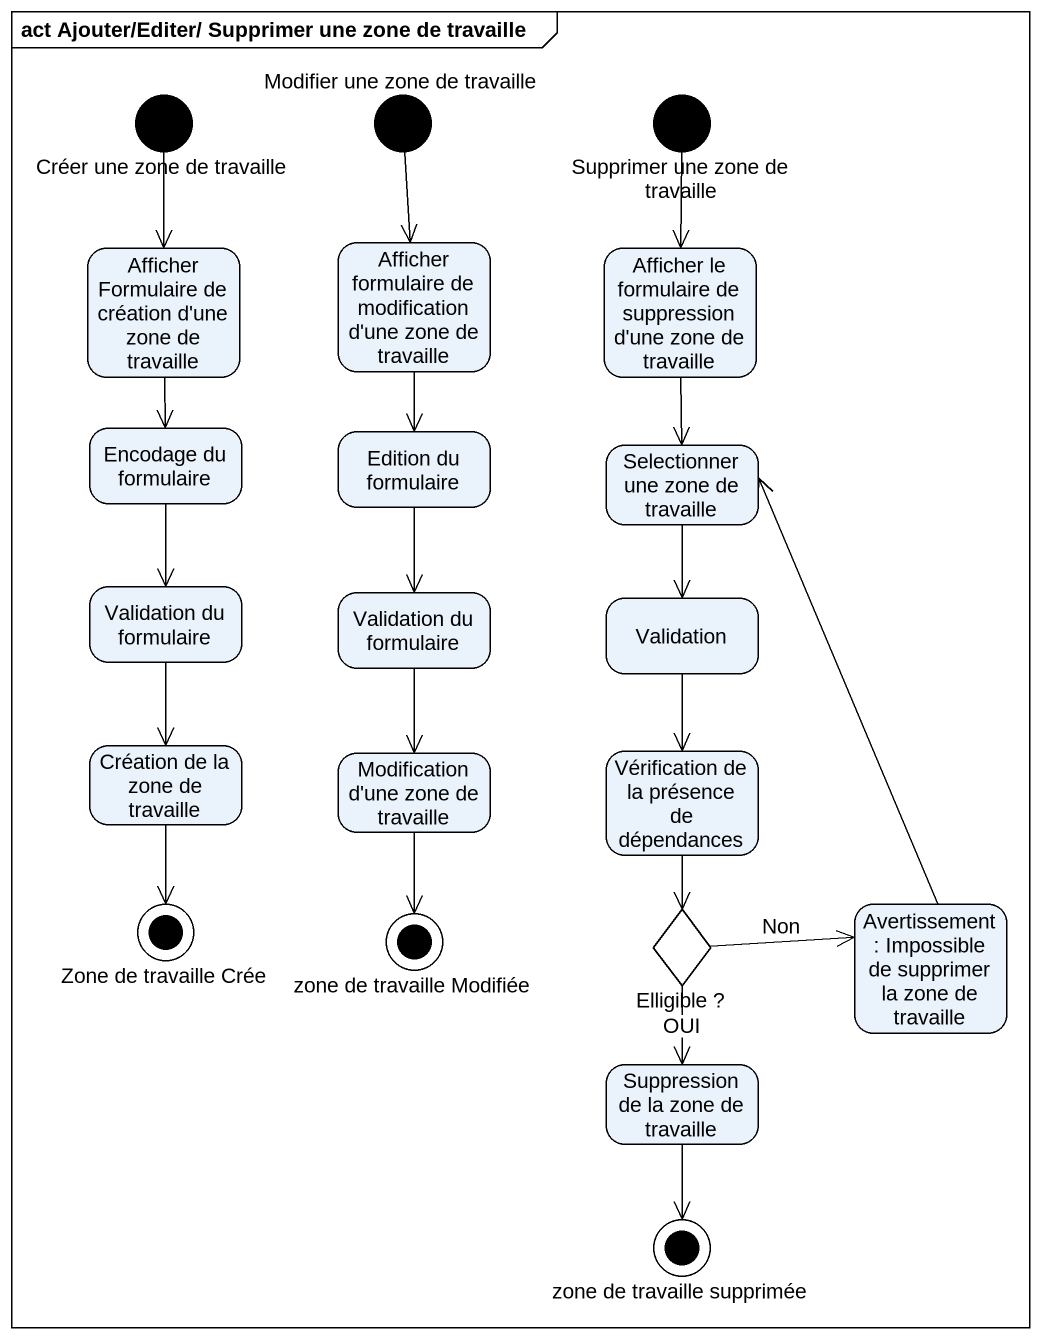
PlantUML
@startuml
mainframe act Ajouter/Editer/ Supprimer une zone de travaille
hide empty description
state "Créer une zone de travaille" as Créer_une_zone_de_travaille <<start>>
state "Modifier une zone de travaille" as Modifier_une_zone_de <<start>>
state "Supprimer une zone de travaille" as Supprimer_une_zone_de <<start>>
state "Afficher Formulaire de création d'une zone de travaille" as Afficher_Formulaire_de
state "Afficher formulaire de modification d'une zone de travaille" as Afficher_formulaire_de
state "Afficher le formulaire de suppression d'une zone de travaille" as Afficher_le_formulaire_de
state "Encodage du formulaire" as Encodage_du_formulaire
state "Edition du formulaire" as Edition_du_formulaire
state "Selectionner une zone de travaille" as Selectionner_une_zone_de
state "Validation du formulaire" as Validation_du_formulaire
state "Validation du formulaire" as Validation_du_formulaire_2
state Validation
state "Création de la zone de travaille" as Création_de_la_zone_de
state "Modification d'une zone de travaille" as Modification_d_une_zone_de
state "Vérification de la présence de dépendances" as Vérification_de_la_présence
state "Zone de travaille Crée" as Zone_de_travaille_Crée <<end>>
state "zone de travaille Modifiée" as zone_de_travaille_Modifiée <<end>>
state "Elligible ?" as Elligible <<choice>>
state "Avertissement : Impossible de supprimer la zone de travaille" as Avertissement_Impossible_de
state "Suppression de la zone de travaille" as Suppression_de_la_zone_de
state "zone de travaille supprimée" as zone_de_travaille_supprimée <<end>>
Créer_une_zone_de_travaille --> Afficher_Formulaire_de
Modifier_une_zone_de --> Afficher_formulaire_de
Supprimer_une_zone_de --> Afficher_le_formulaire_de
Afficher_Formulaire_de --> Encodage_du_formulaire
Afficher_formulaire_de --> Edition_du_formulaire
Afficher_le_formulaire_de --> Selectionner_une_zone_de
Encodage_du_formulaire --> Validation_du_formulaire
Edition_du_formulaire --> Validation_du_formulaire_2
Selectionner_une_zone_de --> Validation
Validation_du_formulaire --> Création_de_la_zone_de
Validation_du_formulaire_2 --> Modification_d_une_zone_de
Validation --> Vérification_de_la_présence
Création_de_la_zone_de --> Zone_de_travaille_Crée
Modification_d_une_zone_de --> zone_de_travaille_Modifiée
Vérification_de_la_présence --> Elligible
Elligible -right-> Avertissement_Impossible_de : Non
Elligible --> Suppression_de_la_zone_de : OUI
Avertissement_Impossible_de -up-> Selectionner_une_zone_de
Suppression_de_la_zone_de --> zone_de_travaille_supprimée
@enduml
